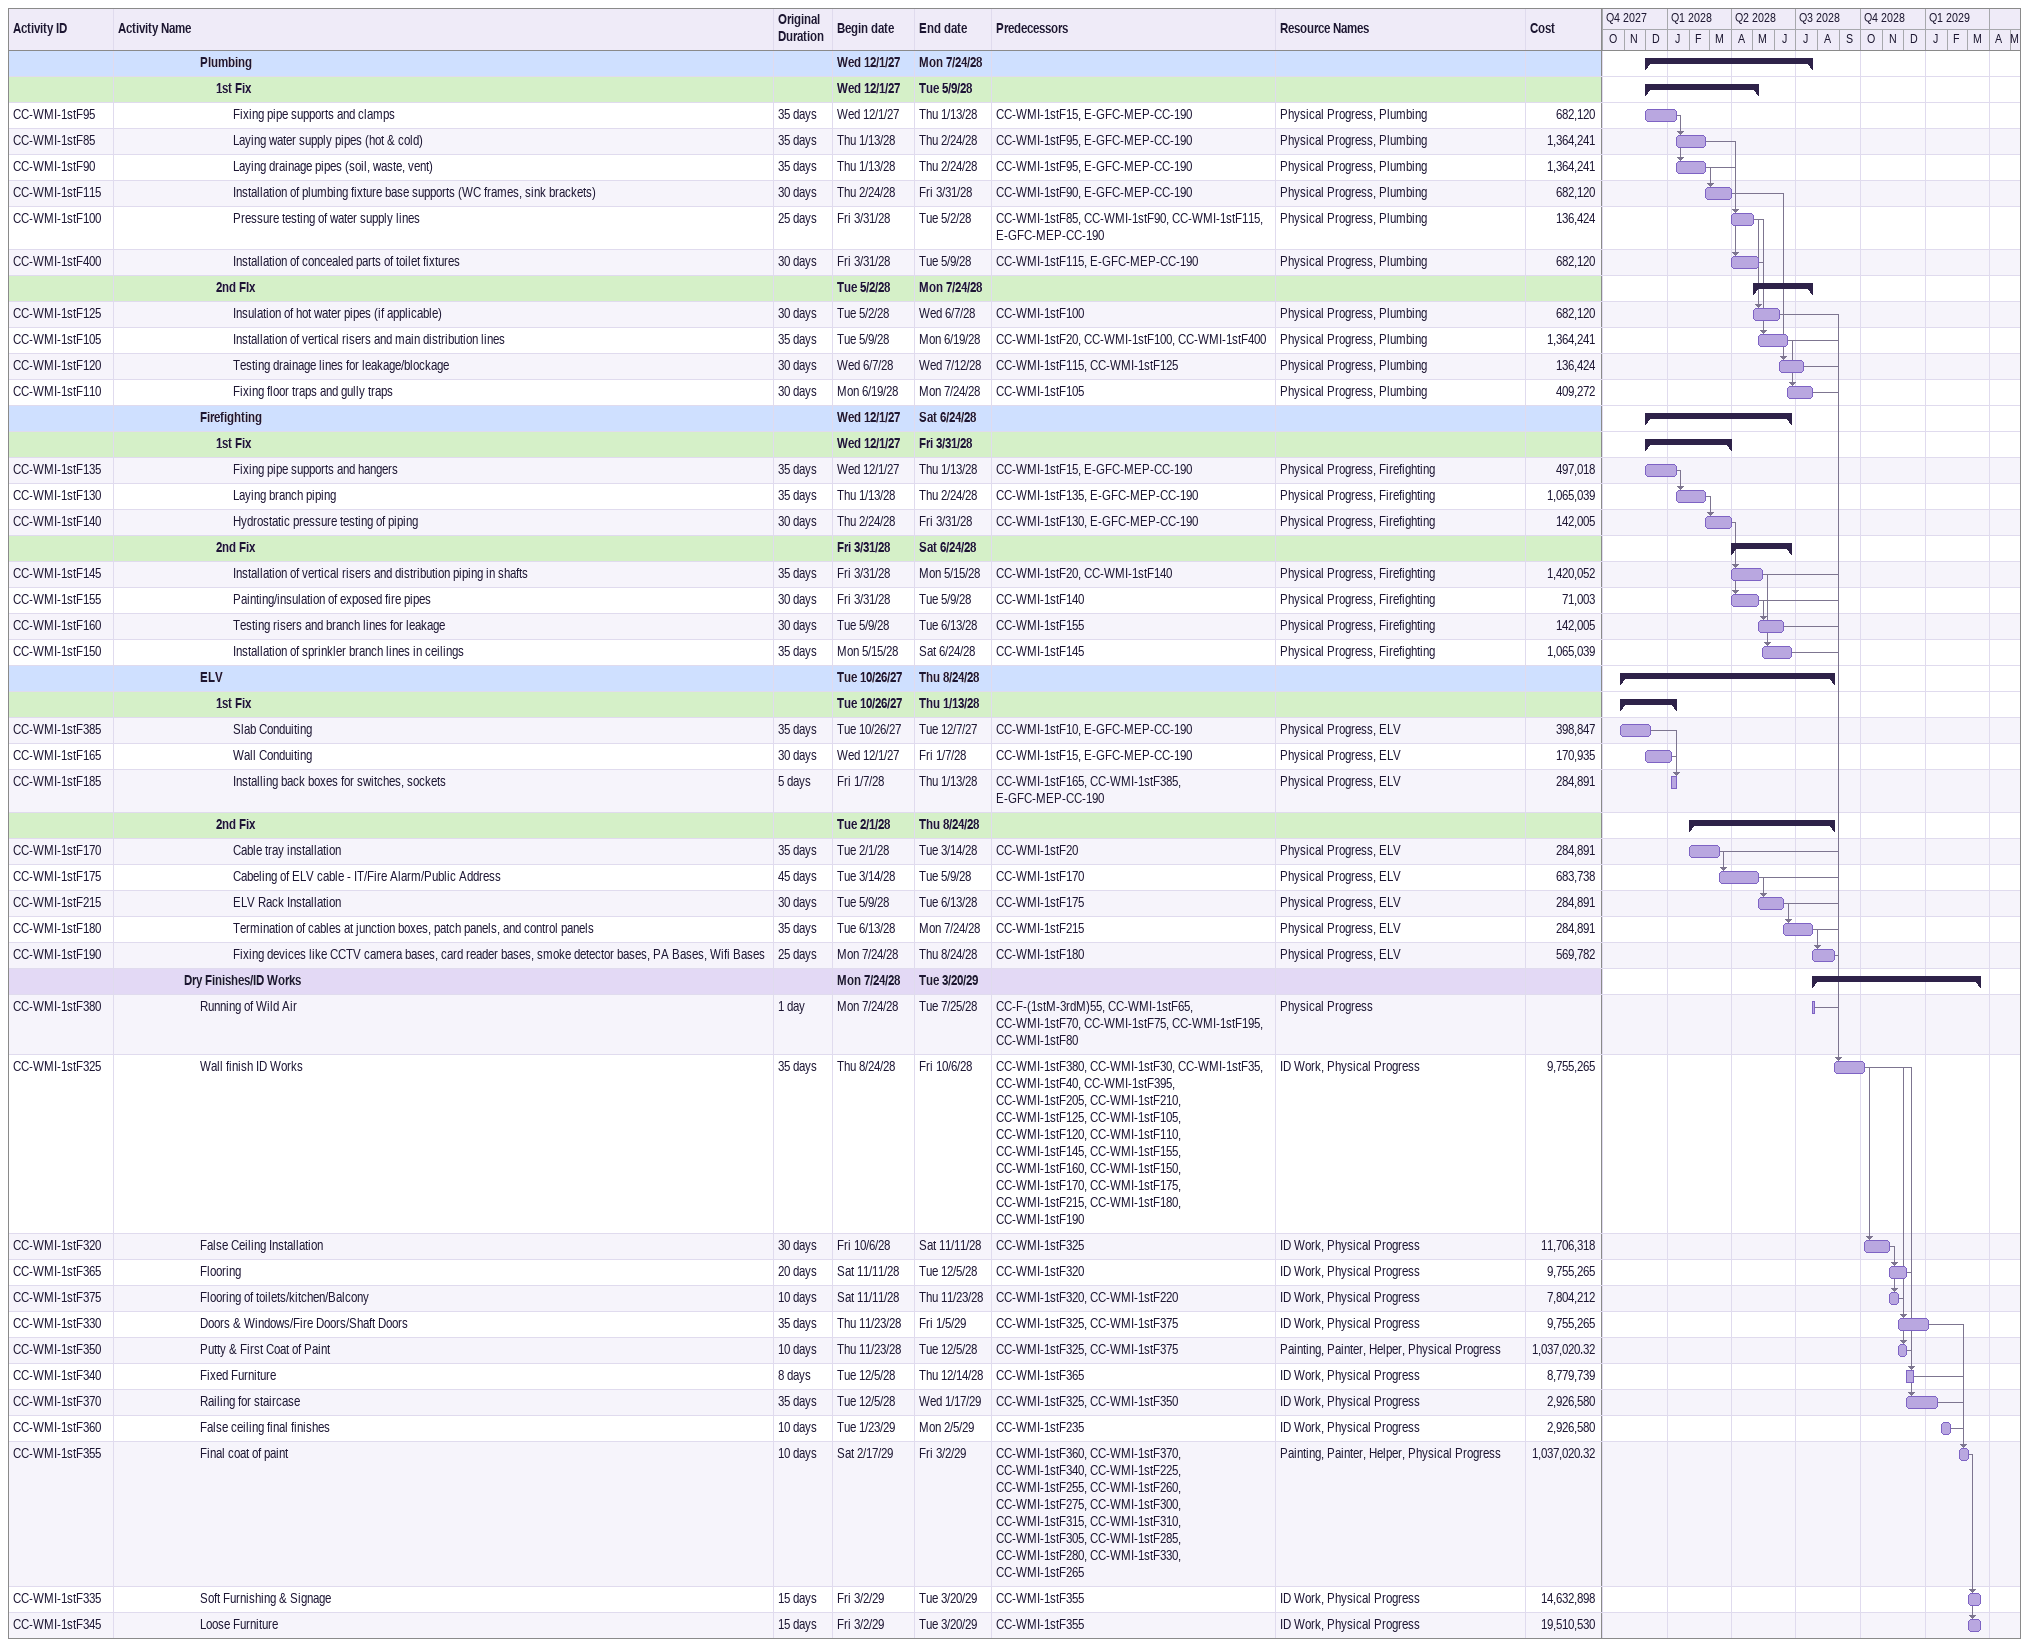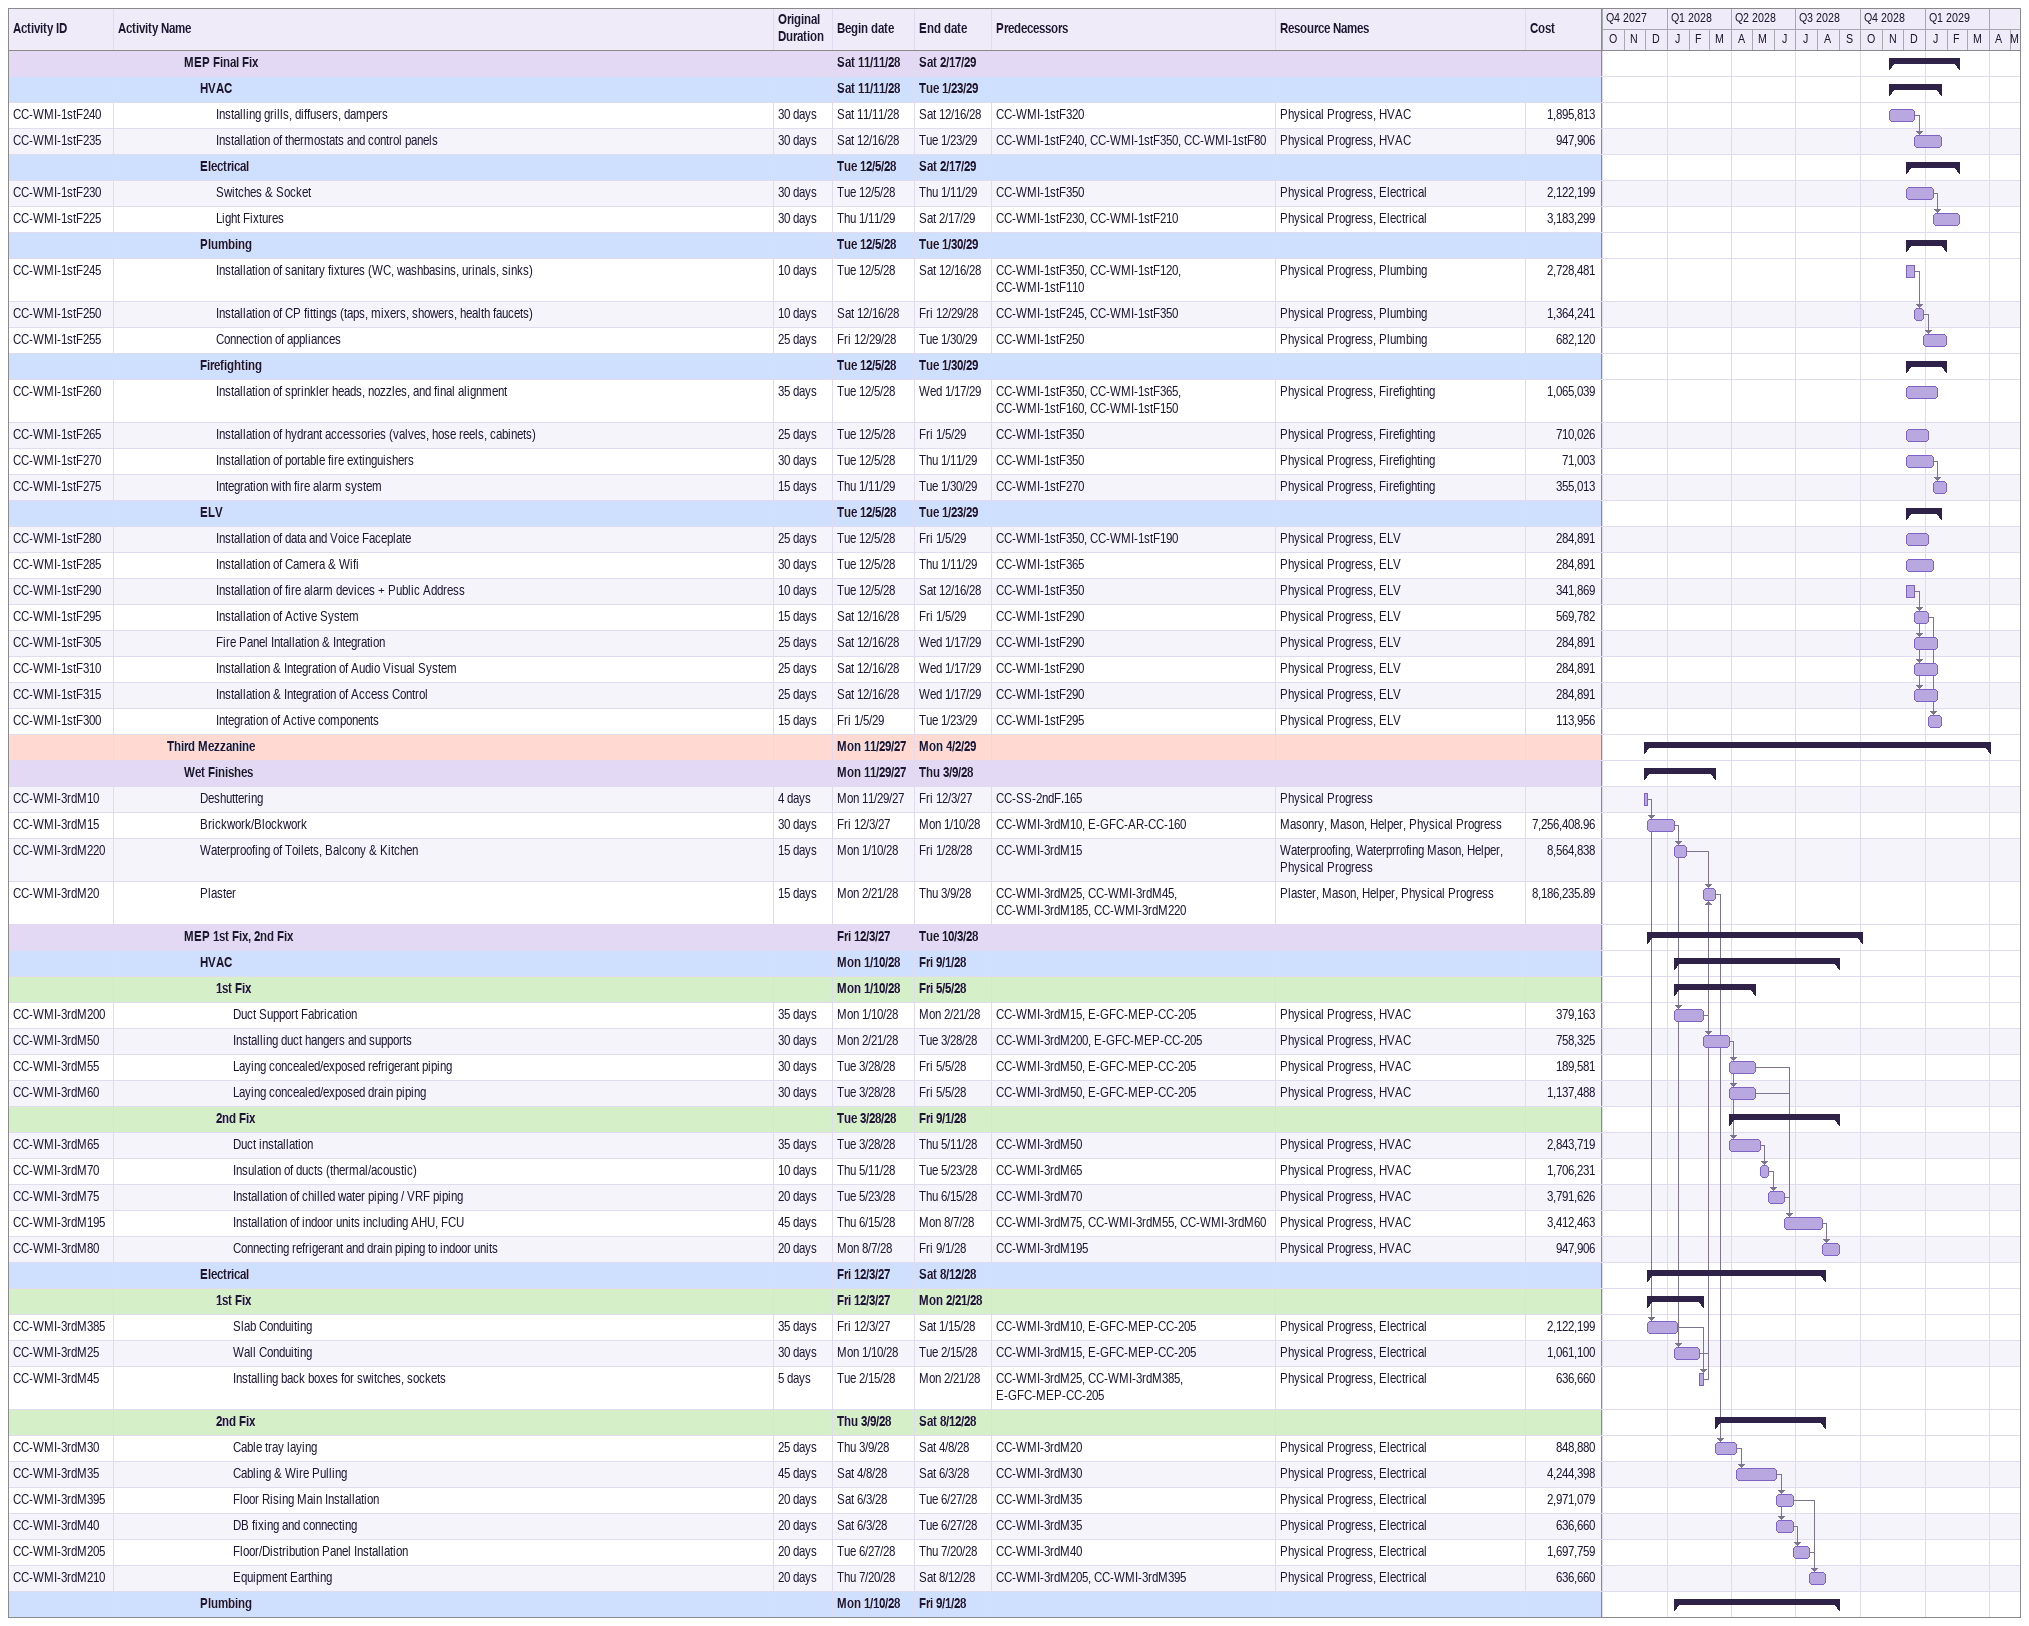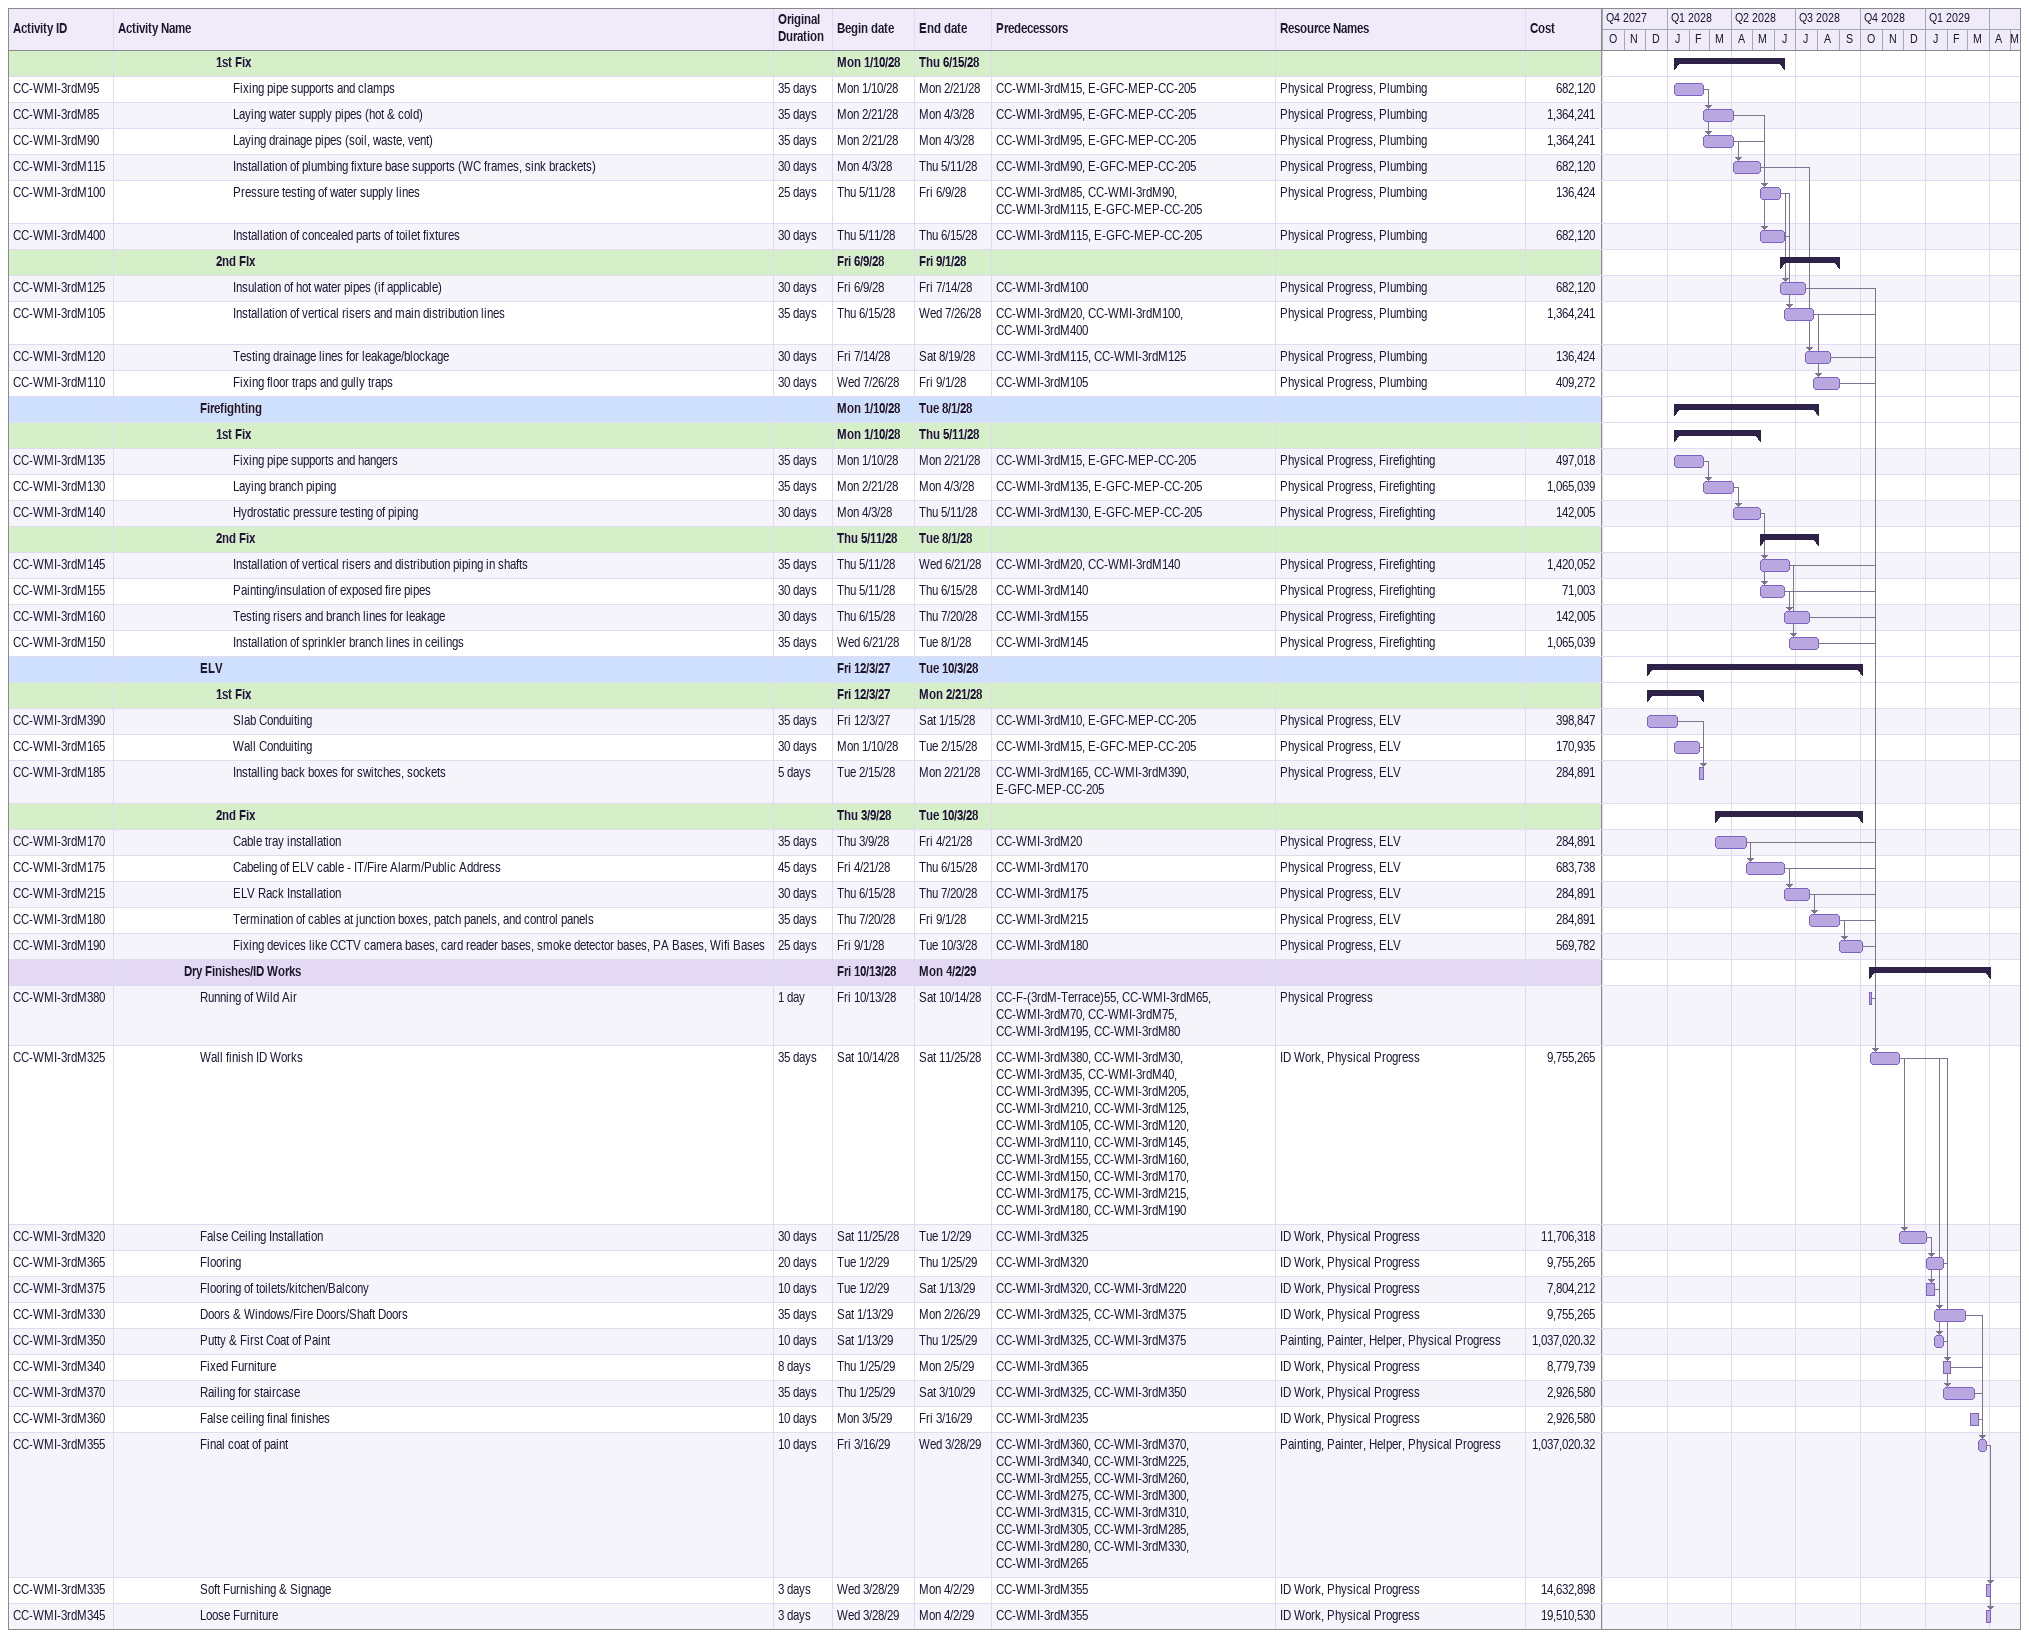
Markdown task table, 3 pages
| ID | Level | Task | Original duration | Start | Finish | Predecessors | Resources | Cost |
|---|---|---|---|---|---|---|---|---|
|  | 6 | **Plumbing** |  | 2027-12-01 | 2028-07-24 |  |  |  |
|  | 7 | **1st Fix** |  | 2027-12-01 | 2028-05-09 |  |  |  |
| CC-WMI-1stF95 | 8 | Fixing pipe supports and clamps | 35d | 2027-12-01 | 2028-01-13 | CC-WMI-1stF15, E-GFC-MEP-CC-190 | Physical Progress, Plumbing | 682120 |
| CC-WMI-1stF85 | 8 | Laying water supply pipes (hot & cold) | 35d | 2028-01-13 | 2028-02-24 | CC-WMI-1stF95, E-GFC-MEP-CC-190 | Physical Progress, Plumbing | 1364241 |
| CC-WMI-1stF90 | 8 | Laying drainage pipes (soil, waste, vent) | 35d | 2028-01-13 | 2028-02-24 | CC-WMI-1stF95, E-GFC-MEP-CC-190 | Physical Progress, Plumbing | 1364241 |
| CC-WMI-1stF115 | 8 | Installation of plumbing fixture base supports (WC frames, sink brackets) | 30d | 2028-02-24 | 2028-03-31 | CC-WMI-1stF90, E-GFC-MEP-CC-190 | Physical Progress, Plumbing | 682120 |
| CC-WMI-1stF100 | 8 | Pressure testing of water supply lines | 25d | 2028-03-31 | 2028-05-02 | CC-WMI-1stF85, CC-WMI-1stF90, CC-WMI-1stF115, E-GFC-MEP-CC-190 | Physical Progress, Plumbing | 136424 |
| CC-WMI-1stF400 | 8 | Installation of concealed parts of toilet fixtures | 30d | 2028-03-31 | 2028-05-09 | CC-WMI-1stF115, E-GFC-MEP-CC-190 | Physical Progress, Plumbing | 682120 |
|  | 7 | **2nd FIx** |  | 2028-05-02 | 2028-07-24 |  |  |  |
| CC-WMI-1stF125 | 8 | Insulation of hot water pipes (if applicable) | 30d | 2028-05-02 | 2028-06-07 | CC-WMI-1stF100 | Physical Progress, Plumbing | 682120 |
| CC-WMI-1stF105 | 8 | Installation of vertical risers and main distribution lines | 35d | 2028-05-09 | 2028-06-19 | CC-WMI-1stF20, CC-WMI-1stF100, CC-WMI-1stF400 | Physical Progress, Plumbing | 1364241 |
| CC-WMI-1stF120 | 8 | Testing drainage lines for leakage/blockage | 30d | 2028-06-07 | 2028-07-12 | CC-WMI-1stF115, CC-WMI-1stF125 | Physical Progress, Plumbing | 136424 |
| CC-WMI-1stF110 | 8 | Fixing floor traps and gully traps | 30d | 2028-06-19 | 2028-07-24 | CC-WMI-1stF105 | Physical Progress, Plumbing | 409272 |
|  | 6 | **Firefighting** |  | 2027-12-01 | 2028-06-24 |  |  |  |
|  | 7 | **1st Fix** |  | 2027-12-01 | 2028-03-31 |  |  |  |
| CC-WMI-1stF135 | 8 | Fixing pipe supports and hangers | 35d | 2027-12-01 | 2028-01-13 | CC-WMI-1stF15, E-GFC-MEP-CC-190 | Physical Progress, Firefighting | 497018 |
| CC-WMI-1stF130 | 8 | Laying branch piping | 35d | 2028-01-13 | 2028-02-24 | CC-WMI-1stF135, E-GFC-MEP-CC-190 | Physical Progress, Firefighting | 1065039 |
| CC-WMI-1stF140 | 8 | Hydrostatic pressure testing of piping | 30d | 2028-02-24 | 2028-03-31 | CC-WMI-1stF130, E-GFC-MEP-CC-190 | Physical Progress, Firefighting | 142005 |
|  | 7 | **2nd Fix** |  | 2028-03-31 | 2028-06-24 |  |  |  |
| CC-WMI-1stF145 | 8 | Installation of vertical risers and distribution piping in shafts | 35d | 2028-03-31 | 2028-05-15 | CC-WMI-1stF20, CC-WMI-1stF140 | Physical Progress, Firefighting | 1420052 |
| CC-WMI-1stF155 | 8 | Painting/insulation of exposed fire pipes | 30d | 2028-03-31 | 2028-05-09 | CC-WMI-1stF140 | Physical Progress, Firefighting | 71003 |
| CC-WMI-1stF160 | 8 | Testing risers and branch lines for leakage | 30d | 2028-05-09 | 2028-06-13 | CC-WMI-1stF155 | Physical Progress, Firefighting | 142005 |
| CC-WMI-1stF150 | 8 | Installation of sprinkler branch lines in ceilings | 35d | 2028-05-15 | 2028-06-24 | CC-WMI-1stF145 | Physical Progress, Firefighting | 1065039 |
|  | 6 | **ELV** |  | 2027-10-26 | 2028-08-24 |  |  |  |
|  | 7 | **1st Fix** |  | 2027-10-26 | 2028-01-13 |  |  |  |
| CC-WMI-1stF385 | 8 | Slab Conduiting | 35d | 2027-10-26 | 2027-12-07 | CC-WMI-1stF10, E-GFC-MEP-CC-190 | Physical Progress, ELV | 398847 |
| CC-WMI-1stF165 | 8 | Wall Conduiting | 30d | 2027-12-01 | 2028-01-07 | CC-WMI-1stF15, E-GFC-MEP-CC-190 | Physical Progress, ELV | 170935 |
| CC-WMI-1stF185 | 8 | Installing back boxes for switches, sockets | 5d | 2028-01-07 | 2028-01-13 | CC-WMI-1stF165, CC-WMI-1stF385, E-GFC-MEP-CC-190 | Physical Progress, ELV | 284891 |
|  | 7 | **2nd Fix** |  | 2028-02-01 | 2028-08-24 |  |  |  |
| CC-WMI-1stF170 | 8 | Cable tray installation | 35d | 2028-02-01 | 2028-03-14 | CC-WMI-1stF20 | Physical Progress, ELV | 284891 |
| CC-WMI-1stF175 | 8 | Cabeling of ELV cable - IT/Fire Alarm/Public Address | 45d | 2028-03-14 | 2028-05-09 | CC-WMI-1stF170 | Physical Progress, ELV | 683738 |
| CC-WMI-1stF215 | 8 | ELV Rack Installation | 30d | 2028-05-09 | 2028-06-13 | CC-WMI-1stF175 | Physical Progress, ELV | 284891 |
| CC-WMI-1stF180 | 8 | Termination of cables at junction boxes, patch panels, and control panels | 35d | 2028-06-13 | 2028-07-24 | CC-WMI-1stF215 | Physical Progress, ELV | 284891 |
| CC-WMI-1stF190 | 8 | Fixing devices like CCTV camera bases, card reader bases, smoke detector bases, PA Bases, Wifi Bases | 25d | 2028-07-24 | 2028-08-24 | CC-WMI-1stF180 | Physical Progress, ELV | 569782 |
|  | 5 | **Dry Finishes/ID Works** |  | 2028-07-24 | 2029-03-20 |  |  |  |
| CC-WMI-1stF380 | 6 | Running of Wild Air | 1d | 2028-07-24 | 2028-07-25 | CC-F-(1stM-3rdM)55, CC-WMI-1stF65, CC-WMI-1stF70, CC-WMI-1stF75, CC-WMI-1stF195, CC-WMI-1stF80 | Physical Progress |  |
| CC-WMI-1stF325 | 6 | Wall finish ID Works | 35d | 2028-08-24 | 2028-10-06 | CC-WMI-1stF380, CC-WMI-1stF30, CC-WMI-1stF35, CC-WMI-1stF40, CC-WMI-1stF395, CC-WMI-1stF205, CC-WMI-1stF210, CC-WMI-1stF125, CC-WMI-1stF105, CC-WMI-1stF120, CC-WMI-1stF110, CC-WMI-1stF145, CC-WMI-1stF155, CC-WMI-1stF160, CC-WMI-1stF150, CC-WMI-1stF170, CC-WMI-1stF175, CC-WMI-1stF215, CC-WMI-1stF180, CC-WMI-1stF190 | ID Work, Physical Progress | 9755265 |
| CC-WMI-1stF320 | 6 | False Ceiling Installation | 30d | 2028-10-06 | 2028-11-11 | CC-WMI-1stF325 | ID Work, Physical Progress | 11706318 |
| CC-WMI-1stF365 | 6 | Flooring | 20d | 2028-11-11 | 2028-12-05 | CC-WMI-1stF320 | ID Work, Physical Progress | 9755265 |
| CC-WMI-1stF375 | 6 | Flooring of toilets/kitchen/Balcony | 10d | 2028-11-11 | 2028-11-23 | CC-WMI-1stF320, CC-WMI-1stF220 | ID Work, Physical Progress | 7804212 |
| CC-WMI-1stF330 | 6 | Doors & Windows/Fire Doors/Shaft Doors | 35d | 2028-11-23 | 2029-01-05 | CC-WMI-1stF325, CC-WMI-1stF375 | ID Work, Physical Progress | 9755265 |
| CC-WMI-1stF350 | 6 | Putty & First Coat of Paint | 10d | 2028-11-23 | 2028-12-05 | CC-WMI-1stF325, CC-WMI-1stF375 | Painting, Painter, Helper, Physical Progress | 1037020.32 |
| CC-WMI-1stF340 | 6 | Fixed Furniture | 8d | 2028-12-05 | 2028-12-14 | CC-WMI-1stF365 | ID Work, Physical Progress | 8779739 |
| CC-WMI-1stF370 | 6 | Railing for staircase | 35d | 2028-12-05 | 2029-01-17 | CC-WMI-1stF325, CC-WMI-1stF350 | ID Work, Physical Progress | 2926580 |
| CC-WMI-1stF360 | 6 | False ceiling final finishes | 10d | 2029-01-23 | 2029-02-05 | CC-WMI-1stF235 | ID Work, Physical Progress | 2926580 |
| CC-WMI-1stF355 | 6 | Final coat of paint | 10d | 2029-02-17 | 2029-03-02 | CC-WMI-1stF360, CC-WMI-1stF370, CC-WMI-1stF340, CC-WMI-1stF225, CC-WMI-1stF255, CC-WMI-1stF260, CC-WMI-1stF275, CC-WMI-1stF300, CC-WMI-1stF315, CC-WMI-1stF310, CC-WMI-1stF305, CC-WMI-1stF285, CC-WMI-1stF280, CC-WMI-1stF330, CC-WMI-1stF265 | Painting, Painter, Helper, Physical Progress | 1037020.32 |
| CC-WMI-1stF335 | 6 | Soft Furnishing & Signage | 15d | 2029-03-02 | 2029-03-20 | CC-WMI-1stF355 | ID Work, Physical Progress | 14632898 |
| CC-WMI-1stF345 | 6 | Loose Furniture | 15d | 2029-03-02 | 2029-03-20 | CC-WMI-1stF355 | ID Work, Physical Progress | 19510530 |
|  | 5 | **MEP Final Fix** |  | 2028-11-11 | 2029-02-17 |  |  |  |
|  | 6 | **HVAC** |  | 2028-11-11 | 2029-01-23 |  |  |  |
| CC-WMI-1stF240 | 7 | Installing grills, diffusers, dampers | 30d | 2028-11-11 | 2028-12-16 | CC-WMI-1stF320 | Physical Progress, HVAC | 1895813 |
| CC-WMI-1stF235 | 7 | Installation of thermostats and control panels | 30d | 2028-12-16 | 2029-01-23 | CC-WMI-1stF240, CC-WMI-1stF350, CC-WMI-1stF80 | Physical Progress, HVAC | 947906 |
|  | 6 | **Electrical** |  | 2028-12-05 | 2029-02-17 |  |  |  |
| CC-WMI-1stF230 | 7 | Switches & Socket | 30d | 2028-12-05 | 2029-01-11 | CC-WMI-1stF350 | Physical Progress, Electrical | 2122199 |
| CC-WMI-1stF225 | 7 | Light Fixtures | 30d | 2029-01-11 | 2029-02-17 | CC-WMI-1stF230, CC-WMI-1stF210 | Physical Progress, Electrical | 3183299 |
|  | 6 | **Plumbing** |  | 2028-12-05 | 2029-01-30 |  |  |  |
| CC-WMI-1stF245 | 7 | Installation of sanitary fixtures (WC, washbasins, urinals, sinks) | 10d | 2028-12-05 | 2028-12-16 | CC-WMI-1stF350, CC-WMI-1stF120, CC-WMI-1stF110 | Physical Progress, Plumbing | 2728481 |
| CC-WMI-1stF250 | 7 | Installation of CP fittings (taps, mixers, showers, health faucets) | 10d | 2028-12-16 | 2028-12-29 | CC-WMI-1stF245, CC-WMI-1stF350 | Physical Progress, Plumbing | 1364241 |
| CC-WMI-1stF255 | 7 | Connection of appliances | 25d | 2028-12-29 | 2029-01-30 | CC-WMI-1stF250 | Physical Progress, Plumbing | 682120 |
|  | 6 | **Firefighting** |  | 2028-12-05 | 2029-01-30 |  |  |  |
| CC-WMI-1stF260 | 7 | Installation of sprinkler heads, nozzles, and final alignment | 35d | 2028-12-05 | 2029-01-17 | CC-WMI-1stF350, CC-WMI-1stF365, CC-WMI-1stF160, CC-WMI-1stF150 | Physical Progress, Firefighting | 1065039 |
| CC-WMI-1stF265 | 7 | Installation of hydrant accessories (valves, hose reels, cabinets) | 25d | 2028-12-05 | 2029-01-05 | CC-WMI-1stF350 | Physical Progress, Firefighting | 710026 |
| CC-WMI-1stF270 | 7 | Installation of portable fire extinguishers | 30d | 2028-12-05 | 2029-01-11 | CC-WMI-1stF350 | Physical Progress, Firefighting | 71003 |
| CC-WMI-1stF275 | 7 | Integration with fire alarm system | 15d | 2029-01-11 | 2029-01-30 | CC-WMI-1stF270 | Physical Progress, Firefighting | 355013 |
|  | 6 | **ELV** |  | 2028-12-05 | 2029-01-23 |  |  |  |
| CC-WMI-1stF280 | 7 | Installation of data and Voice Faceplate | 25d | 2028-12-05 | 2029-01-05 | CC-WMI-1stF350, CC-WMI-1stF190 | Physical Progress, ELV | 284891 |
| CC-WMI-1stF285 | 7 | Installation of Camera & Wifi | 30d | 2028-12-05 | 2029-01-11 | CC-WMI-1stF365 | Physical Progress, ELV | 284891 |
| CC-WMI-1stF290 | 7 | Installation of fire alarm devices + Public Address | 10d | 2028-12-05 | 2028-12-16 | CC-WMI-1stF350 | Physical Progress, ELV | 341869 |
| CC-WMI-1stF295 | 7 | Installation of Active System | 15d | 2028-12-16 | 2029-01-05 | CC-WMI-1stF290 | Physical Progress, ELV | 569782 |
| CC-WMI-1stF305 | 7 | Fire Panel Intallation & Integration | 25d | 2028-12-16 | 2029-01-17 | CC-WMI-1stF290 | Physical Progress, ELV | 284891 |
| CC-WMI-1stF310 | 7 | Installation & Integration of Audio Visual System | 25d | 2028-12-16 | 2029-01-17 | CC-WMI-1stF290 | Physical Progress, ELV | 284891 |
| CC-WMI-1stF315 | 7 | Installation & Integration of Access Control | 25d | 2028-12-16 | 2029-01-17 | CC-WMI-1stF290 | Physical Progress, ELV | 284891 |
| CC-WMI-1stF300 | 7 | Integration of Active components | 15d | 2029-01-05 | 2029-01-23 | CC-WMI-1stF295 | Physical Progress, ELV | 113956 |
|  | 4 | **Third Mezzanine** |  | 2027-11-29 | 2029-04-02 |  |  |  |
|  | 5 | **Wet Finishes** |  | 2027-11-29 | 2028-03-09 |  |  |  |
| CC-WMI-3rdM10 | 6 | Deshuttering | 4d | 2027-11-29 | 2027-12-03 | CC-SS-2ndF.165 | Physical Progress |  |
| CC-WMI-3rdM15 | 6 | Brickwork/Blockwork | 30d | 2027-12-03 | 2028-01-10 | CC-WMI-3rdM10, E-GFC-AR-CC-160 | Masonry, Mason, Helper, Physical Progress | 7256408.96 |
| CC-WMI-3rdM220 | 6 | Waterproofing of Toilets, Balcony & Kitchen | 15d | 2028-01-10 | 2028-01-28 | CC-WMI-3rdM15 | Waterproofing, Waterprrofing Mason, Helper, Physical Progress | 8564838 |
| CC-WMI-3rdM20 | 6 | Plaster | 15d | 2028-02-21 | 2028-03-09 | CC-WMI-3rdM25, CC-WMI-3rdM45, CC-WMI-3rdM185, CC-WMI-3rdM220 | Plaster, Mason, Helper, Physical Progress | 8186235.89 |
|  | 5 | **MEP 1st Fix, 2nd Fix** |  | 2027-12-03 | 2028-10-03 |  |  |  |
|  | 6 | **HVAC** |  | 2028-01-10 | 2028-09-01 |  |  |  |
|  | 7 | **1st Fix** |  | 2028-01-10 | 2028-05-05 |  |  |  |
| CC-WMI-3rdM200 | 8 | Duct Support Fabrication | 35d | 2028-01-10 | 2028-02-21 | CC-WMI-3rdM15, E-GFC-MEP-CC-205 | Physical Progress, HVAC | 379163 |
| CC-WMI-3rdM50 | 8 | Installing duct hangers and supports | 30d | 2028-02-21 | 2028-03-28 | CC-WMI-3rdM200, E-GFC-MEP-CC-205 | Physical Progress, HVAC | 758325 |
| CC-WMI-3rdM55 | 8 | Laying concealed/exposed refrigerant piping | 30d | 2028-03-28 | 2028-05-05 | CC-WMI-3rdM50, E-GFC-MEP-CC-205 | Physical Progress, HVAC | 189581 |
| CC-WMI-3rdM60 | 8 | Laying concealed/exposed drain piping | 30d | 2028-03-28 | 2028-05-05 | CC-WMI-3rdM50, E-GFC-MEP-CC-205 | Physical Progress, HVAC | 1137488 |
|  | 7 | **2nd Fix** |  | 2028-03-28 | 2028-09-01 |  |  |  |
| CC-WMI-3rdM65 | 8 | Duct installation | 35d | 2028-03-28 | 2028-05-11 | CC-WMI-3rdM50 | Physical Progress, HVAC | 2843719 |
| CC-WMI-3rdM70 | 8 | Insulation of ducts (thermal/acoustic) | 10d | 2028-05-11 | 2028-05-23 | CC-WMI-3rdM65 | Physical Progress, HVAC | 1706231 |
| CC-WMI-3rdM75 | 8 | Installation of chilled water piping / VRF piping | 20d | 2028-05-23 | 2028-06-15 | CC-WMI-3rdM70 | Physical Progress, HVAC | 3791626 |
| CC-WMI-3rdM195 | 8 | Installation of indoor units including AHU, FCU | 45d | 2028-06-15 | 2028-08-07 | CC-WMI-3rdM75, CC-WMI-3rdM55, CC-WMI-3rdM60 | Physical Progress, HVAC | 3412463 |
| CC-WMI-3rdM80 | 8 | Connecting refrigerant and drain piping to indoor units | 20d | 2028-08-07 | 2028-09-01 | CC-WMI-3rdM195 | Physical Progress, HVAC | 947906 |
|  | 6 | **Electrical** |  | 2027-12-03 | 2028-08-12 |  |  |  |
|  | 7 | **1st Fix** |  | 2027-12-03 | 2028-02-21 |  |  |  |
| CC-WMI-3rdM385 | 8 | Slab Conduiting | 35d | 2027-12-03 | 2028-01-15 | CC-WMI-3rdM10, E-GFC-MEP-CC-205 | Physical Progress, Electrical | 2122199 |
| CC-WMI-3rdM25 | 8 | Wall Conduiting | 30d | 2028-01-10 | 2028-02-15 | CC-WMI-3rdM15, E-GFC-MEP-CC-205 | Physical Progress, Electrical | 1061100 |
| CC-WMI-3rdM45 | 8 | Installing back boxes for switches, sockets | 5d | 2028-02-15 | 2028-02-21 | CC-WMI-3rdM25, CC-WMI-3rdM385, E-GFC-MEP-CC-205 | Physical Progress, Electrical | 636660 |
|  | 7 | **2nd Fix** |  | 2028-03-09 | 2028-08-12 |  |  |  |
| CC-WMI-3rdM30 | 8 | Cable tray laying | 25d | 2028-03-09 | 2028-04-08 | CC-WMI-3rdM20 | Physical Progress, Electrical | 848880 |
| CC-WMI-3rdM35 | 8 | Cabling & Wire Pulling | 45d | 2028-04-08 | 2028-06-03 | CC-WMI-3rdM30 | Physical Progress, Electrical | 4244398 |
| CC-WMI-3rdM395 | 8 | Floor Rising Main Installation | 20d | 2028-06-03 | 2028-06-27 | CC-WMI-3rdM35 | Physical Progress, Electrical | 2971079 |
| CC-WMI-3rdM40 | 8 | DB fixing and connecting | 20d | 2028-06-03 | 2028-06-27 | CC-WMI-3rdM35 | Physical Progress, Electrical | 636660 |
| CC-WMI-3rdM205 | 8 | Floor/Distribution Panel Installation | 20d | 2028-06-27 | 2028-07-20 | CC-WMI-3rdM40 | Physical Progress, Electrical | 1697759 |
| CC-WMI-3rdM210 | 8 | Equipment Earthing | 20d | 2028-07-20 | 2028-08-12 | CC-WMI-3rdM205, CC-WMI-3rdM395 | Physical Progress, Electrical | 636660 |
|  | 6 | **Plumbing** |  | 2028-01-10 | 2028-09-01 |  |  |  |
|  | 7 | **1st Fix** |  | 2028-01-10 | 2028-06-15 |  |  |  |
| CC-WMI-3rdM95 | 8 | Fixing pipe supports and clamps | 35d | 2028-01-10 | 2028-02-21 | CC-WMI-3rdM15, E-GFC-MEP-CC-205 | Physical Progress, Plumbing | 682120 |
| CC-WMI-3rdM85 | 8 | Laying water supply pipes (hot & cold) | 35d | 2028-02-21 | 2028-04-03 | CC-WMI-3rdM95, E-GFC-MEP-CC-205 | Physical Progress, Plumbing | 1364241 |
| CC-WMI-3rdM90 | 8 | Laying drainage pipes (soil, waste, vent) | 35d | 2028-02-21 | 2028-04-03 | CC-WMI-3rdM95, E-GFC-MEP-CC-205 | Physical Progress, Plumbing | 1364241 |
| CC-WMI-3rdM115 | 8 | Installation of plumbing fixture base supports (WC frames, sink brackets) | 30d | 2028-04-03 | 2028-05-11 | CC-WMI-3rdM90, E-GFC-MEP-CC-205 | Physical Progress, Plumbing | 682120 |
| CC-WMI-3rdM100 | 8 | Pressure testing of water supply lines | 25d | 2028-05-11 | 2028-06-09 | CC-WMI-3rdM85, CC-WMI-3rdM90, CC-WMI-3rdM115, E-GFC-MEP-CC-205 | Physical Progress, Plumbing | 136424 |
| CC-WMI-3rdM400 | 8 | Installation of concealed parts of toilet fixtures | 30d | 2028-05-11 | 2028-06-15 | CC-WMI-3rdM115, E-GFC-MEP-CC-205 | Physical Progress, Plumbing | 682120 |
|  | 7 | **2nd FIx** |  | 2028-06-09 | 2028-09-01 |  |  |  |
| CC-WMI-3rdM125 | 8 | Insulation of hot water pipes (if applicable) | 30d | 2028-06-09 | 2028-07-14 | CC-WMI-3rdM100 | Physical Progress, Plumbing | 682120 |
| CC-WMI-3rdM105 | 8 | Installation of vertical risers and main distribution lines | 35d | 2028-06-15 | 2028-07-26 | CC-WMI-3rdM20, CC-WMI-3rdM100, CC-WMI-3rdM400 | Physical Progress, Plumbing | 1364241 |
| CC-WMI-3rdM120 | 8 | Testing drainage lines for leakage/blockage | 30d | 2028-07-14 | 2028-08-19 | CC-WMI-3rdM115, CC-WMI-3rdM125 | Physical Progress, Plumbing | 136424 |
| CC-WMI-3rdM110 | 8 | Fixing floor traps and gully traps | 30d | 2028-07-26 | 2028-09-01 | CC-WMI-3rdM105 | Physical Progress, Plumbing | 409272 |
|  | 6 | **Firefighting** |  | 2028-01-10 | 2028-08-01 |  |  |  |
|  | 7 | **1st Fix** |  | 2028-01-10 | 2028-05-11 |  |  |  |
| CC-WMI-3rdM135 | 8 | Fixing pipe supports and hangers | 35d | 2028-01-10 | 2028-02-21 | CC-WMI-3rdM15, E-GFC-MEP-CC-205 | Physical Progress, Firefighting | 497018 |
| CC-WMI-3rdM130 | 8 | Laying branch piping | 35d | 2028-02-21 | 2028-04-03 | CC-WMI-3rdM135, E-GFC-MEP-CC-205 | Physical Progress, Firefighting | 1065039 |
| CC-WMI-3rdM140 | 8 | Hydrostatic pressure testing of piping | 30d | 2028-04-03 | 2028-05-11 | CC-WMI-3rdM130, E-GFC-MEP-CC-205 | Physical Progress, Firefighting | 142005 |
|  | 7 | **2nd Fix** |  | 2028-05-11 | 2028-08-01 |  |  |  |
| CC-WMI-3rdM145 | 8 | Installation of vertical risers and distribution piping in shafts | 35d | 2028-05-11 | 2028-06-21 | CC-WMI-3rdM20, CC-WMI-3rdM140 | Physical Progress, Firefighting | 1420052 |
| CC-WMI-3rdM155 | 8 | Painting/insulation of exposed fire pipes | 30d | 2028-05-11 | 2028-06-15 | CC-WMI-3rdM140 | Physical Progress, Firefighting | 71003 |
| CC-WMI-3rdM160 | 8 | Testing risers and branch lines for leakage | 30d | 2028-06-15 | 2028-07-20 | CC-WMI-3rdM155 | Physical Progress, Firefighting | 142005 |
| CC-WMI-3rdM150 | 8 | Installation of sprinkler branch lines in ceilings | 35d | 2028-06-21 | 2028-08-01 | CC-WMI-3rdM145 | Physical Progress, Firefighting | 1065039 |
|  | 6 | **ELV** |  | 2027-12-03 | 2028-10-03 |  |  |  |
|  | 7 | **1st Fix** |  | 2027-12-03 | 2028-02-21 |  |  |  |
| CC-WMI-3rdM390 | 8 | Slab Conduiting | 35d | 2027-12-03 | 2028-01-15 | CC-WMI-3rdM10, E-GFC-MEP-CC-205 | Physical Progress, ELV | 398847 |
| CC-WMI-3rdM165 | 8 | Wall Conduiting | 30d | 2028-01-10 | 2028-02-15 | CC-WMI-3rdM15, E-GFC-MEP-CC-205 | Physical Progress, ELV | 170935 |
| CC-WMI-3rdM185 | 8 | Installing back boxes for switches, sockets | 5d | 2028-02-15 | 2028-02-21 | CC-WMI-3rdM165, CC-WMI-3rdM390, E-GFC-MEP-CC-205 | Physical Progress, ELV | 284891 |
|  | 7 | **2nd Fix** |  | 2028-03-09 | 2028-10-03 |  |  |  |
| CC-WMI-3rdM170 | 8 | Cable tray installation | 35d | 2028-03-09 | 2028-04-21 | CC-WMI-3rdM20 | Physical Progress, ELV | 284891 |
| CC-WMI-3rdM175 | 8 | Cabeling of ELV cable - IT/Fire Alarm/Public Address | 45d | 2028-04-21 | 2028-06-15 | CC-WMI-3rdM170 | Physical Progress, ELV | 683738 |
| CC-WMI-3rdM215 | 8 | ELV Rack Installation | 30d | 2028-06-15 | 2028-07-20 | CC-WMI-3rdM175 | Physical Progress, ELV | 284891 |
| CC-WMI-3rdM180 | 8 | Termination of cables at junction boxes, patch panels, and control panels | 35d | 2028-07-20 | 2028-09-01 | CC-WMI-3rdM215 | Physical Progress, ELV | 284891 |
| CC-WMI-3rdM190 | 8 | Fixing devices like CCTV camera bases, card reader bases, smoke detector bases, PA Bases, Wifi Bases | 25d | 2028-09-01 | 2028-10-03 | CC-WMI-3rdM180 | Physical Progress, ELV | 569782 |
|  | 5 | **Dry Finishes/ID Works** |  | 2028-10-13 | 2029-04-02 |  |  |  |
| CC-WMI-3rdM380 | 6 | Running of Wild Air | 1d | 2028-10-13 | 2028-10-14 | CC-F-(3rdM-Terrace)55, CC-WMI-3rdM65, CC-WMI-3rdM70, CC-WMI-3rdM75, CC-WMI-3rdM195, CC-WMI-3rdM80 | Physical Progress |  |
| CC-WMI-3rdM325 | 6 | Wall finish ID Works | 35d | 2028-10-14 | 2028-11-25 | CC-WMI-3rdM380, CC-WMI-3rdM30, CC-WMI-3rdM35, CC-WMI-3rdM40, CC-WMI-3rdM395, CC-WMI-3rdM205, CC-WMI-3rdM210, CC-WMI-3rdM125, CC-WMI-3rdM105, CC-WMI-3rdM120, CC-WMI-3rdM110, CC-WMI-3rdM145, CC-WMI-3rdM155, CC-WMI-3rdM160, CC-WMI-3rdM150, CC-WMI-3rdM170, CC-WMI-3rdM175, CC-WMI-3rdM215, CC-WMI-3rdM180, CC-WMI-3rdM190 | ID Work, Physical Progress | 9755265 |
| CC-WMI-3rdM320 | 6 | False Ceiling Installation | 30d | 2028-11-25 | 2029-01-02 | CC-WMI-3rdM325 | ID Work, Physical Progress | 11706318 |
| CC-WMI-3rdM365 | 6 | Flooring | 20d | 2029-01-02 | 2029-01-25 | CC-WMI-3rdM320 | ID Work, Physical Progress | 9755265 |
| CC-WMI-3rdM375 | 6 | Flooring of toilets/kitchen/Balcony | 10d | 2029-01-02 | 2029-01-13 | CC-WMI-3rdM320, CC-WMI-3rdM220 | ID Work, Physical Progress | 7804212 |
| CC-WMI-3rdM330 | 6 | Doors & Windows/Fire Doors/Shaft Doors | 35d | 2029-01-13 | 2029-02-26 | CC-WMI-3rdM325, CC-WMI-3rdM375 | ID Work, Physical Progress | 9755265 |
| CC-WMI-3rdM350 | 6 | Putty & First Coat of Paint | 10d | 2029-01-13 | 2029-01-25 | CC-WMI-3rdM325, CC-WMI-3rdM375 | Painting, Painter, Helper, Physical Progress | 1037020.32 |
| CC-WMI-3rdM340 | 6 | Fixed Furniture | 8d | 2029-01-25 | 2029-02-05 | CC-WMI-3rdM365 | ID Work, Physical Progress | 8779739 |
| CC-WMI-3rdM370 | 6 | Railing for staircase | 35d | 2029-01-25 | 2029-03-10 | CC-WMI-3rdM325, CC-WMI-3rdM350 | ID Work, Physical Progress | 2926580 |
| CC-WMI-3rdM360 | 6 | False ceiling final finishes | 10d | 2029-03-05 | 2029-03-16 | CC-WMI-3rdM235 | ID Work, Physical Progress | 2926580 |
| CC-WMI-3rdM355 | 6 | Final coat of paint | 10d | 2029-03-16 | 2029-03-28 | CC-WMI-3rdM360, CC-WMI-3rdM370, CC-WMI-3rdM340, CC-WMI-3rdM225, CC-WMI-3rdM255, CC-WMI-3rdM260, CC-WMI-3rdM275, CC-WMI-3rdM300, CC-WMI-3rdM315, CC-WMI-3rdM310, CC-WMI-3rdM305, CC-WMI-3rdM285, CC-WMI-3rdM280, CC-WMI-3rdM330, CC-WMI-3rdM265 | Painting, Painter, Helper, Physical Progress | 1037020.32 |
| CC-WMI-3rdM335 | 6 | Soft Furnishing & Signage | 3d | 2029-03-28 | 2029-04-02 | CC-WMI-3rdM355 | ID Work, Physical Progress | 14632898 |
| CC-WMI-3rdM345 | 6 | Loose Furniture | 3d | 2029-03-28 | 2029-04-02 | CC-WMI-3rdM355 | ID Work, Physical Progress | 19510530 |
